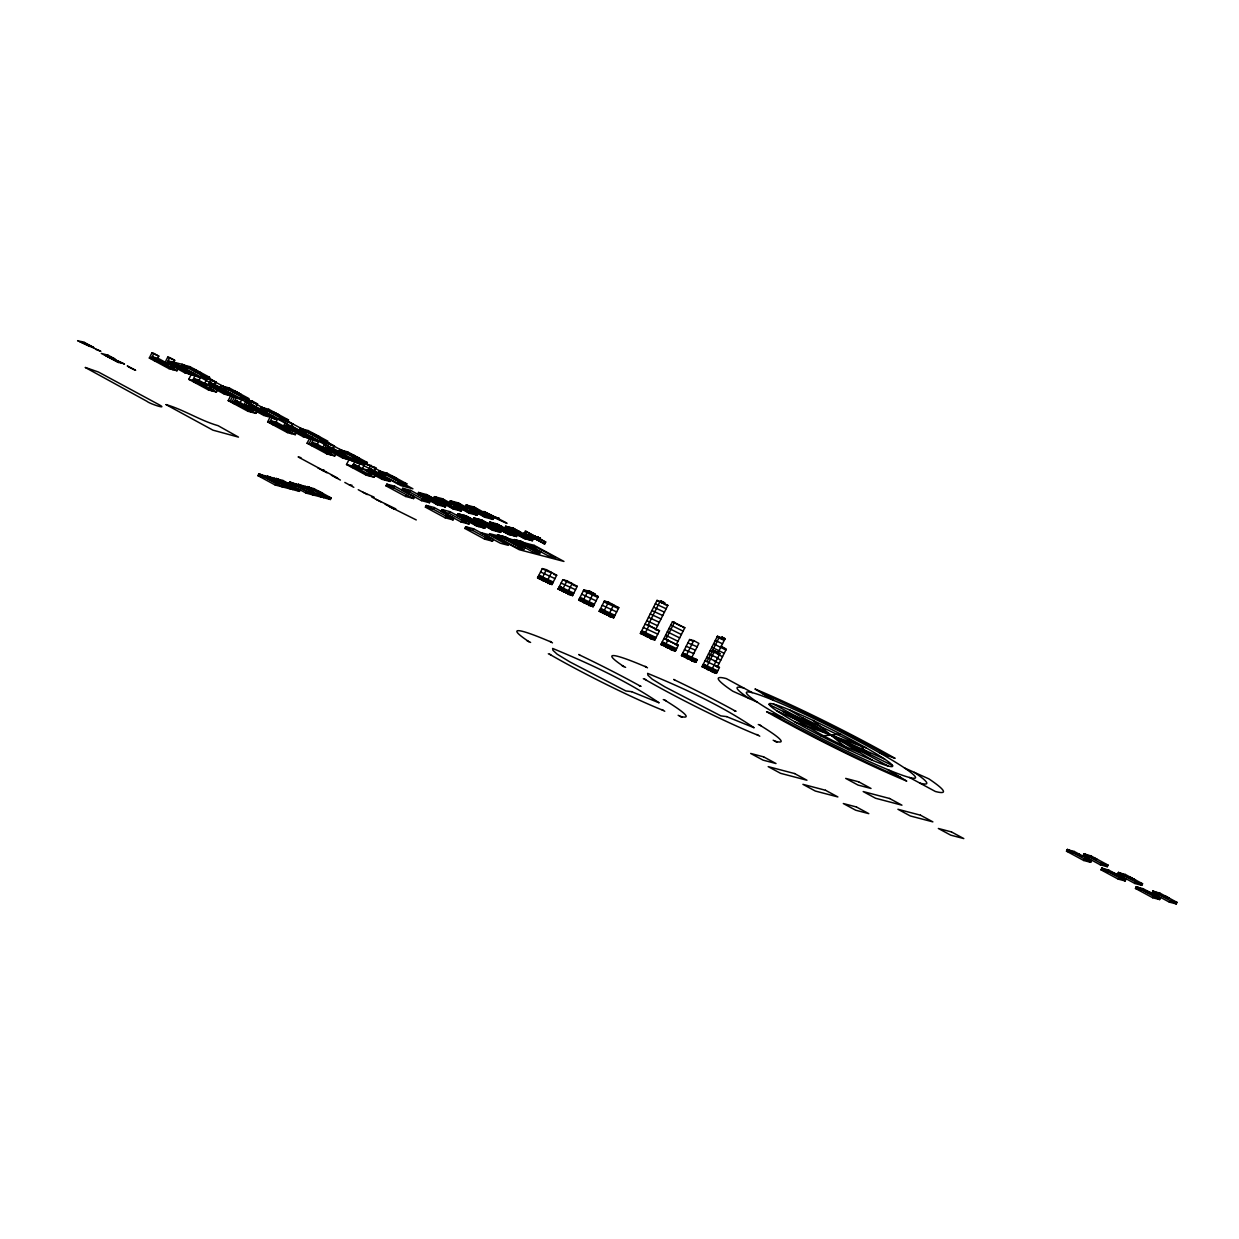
<?xml version="1.0" encoding="UTF-8"?>
<svg xmlns="http://www.w3.org/2000/svg" width="1239" height="1239" viewBox="0 0 1239 1239"><rect width="100%" height="100%" fill="white"/><g stroke="black" fill="none" stroke-linecap="round" stroke-linejoin="round"><path stroke-width="1.5" d="M177.874 368.99L176.976 370.755L169.046 368.68L149.33 358.025L151.886 352.945L153.868 353.456L158.809 356.12L156.238 361.199L151.313 358.551L153.868 353.456M193.733 373.156L192.85 374.921L184.921 372.846L158.143 358.35L152.196 356.786L157.121 359.449L155.138 358.923L154.256 360.688L158.22 361.726L173.011 369.718L173.894 367.952L170.61 366.171M158.143 358.35L157.26 360.1L149.33 358.025M169.743 357.622L167.172 362.702L172.113 365.366L174.668 360.286L169.743 357.622L167.761 357.111L165.19 362.191L173.135 364.266L174.018 362.516L200.78 376.997L208.725 379.088L209.608 377.322L189.892 366.667L181.947 364.591L212.132 381.07M171.013 363.089L170.13 364.855L174.095 365.892L188.886 373.884L189.768 372.118M169.046 368.68L169.929 366.914M183.93 365.118L189.009 367.503L186.888 367.255M184.921 372.846L185.804 371.081L187.786 371.592M189.892 366.667L188.994 368.432L181.064 366.357L182.087 364.312L185.37 366.094M217.305 390.3L216.422 392.051L208.477 389.975L188.762 379.32L191.333 374.24L200.222 377.941L197.667 383.021L193.687 381.984L194.585 380.218M195.297 375.278L192.726 380.358L212.458 391.013L213.34 389.247M233.18 394.467L232.282 396.217L224.352 394.141L197.59 379.645L196.691 381.411L188.762 379.32M200.78 376.997L201.678 375.247L209.608 377.322M234.063 397.316L210.46 384.384L209.561 386.15L213.526 387.188L216.097 382.108L211.172 379.444L208.601 384.524L228.317 395.179L229.215 393.413M208.477 389.975L209.376 388.21L211.358 388.736M221.394 385.887L229.323 387.977L249.054 398.633L248.156 400.383L240.227 398.308L213.464 383.811L212.566 385.577L204.636 383.486L207.207 378.406L211.172 379.444M228.441 388.798L221.533 385.623L220.496 387.652L228.441 389.743L229.323 387.977M224.352 394.141L225.25 392.376L227.233 392.902M256.752 411.596L255.853 413.361L247.924 411.271L228.208 400.631L230.764 395.535M234.016 401.529L233.133 403.294L239.081 404.843L241.651 399.763L232.746 396.062L230.191 401.142L235.116 403.806M236.726 397.099L234.156 402.179L239.081 404.843M272.611 415.762L271.728 417.528L263.799 415.437L237.021 400.94L236.138 402.706L228.208 400.631M240.227 398.308L241.109 396.542L247.459 398.215M253.856 406.733L249.891 405.695L249.008 407.445L254.955 409.009L250.03 406.346L252.586 401.266L257.526 403.929L255.807 407.321M247.924 411.271L248.807 409.52L250.789 410.032M289.368 422.778L260.825 407.197L268.77 409.273L288.486 419.928L287.603 421.694L279.658 419.603L252.895 405.107L252.013 406.872L244.068 404.797L246.638 399.701L252.586 401.266M266.246 409.211L260.964 406.919L259.942 408.963L267.872 411.038L268.77 409.273M265.766 409.861L260.964 406.919M263.799 415.437L264.681 413.671M268.646 414.724L267.763 416.474L248.032 405.834L250.603 400.755L255.544 403.418M296.183 432.891L295.3 434.657L287.355 432.581L267.639 421.926L270.21 416.846L272.193 417.357L277.118 420.021L274.562 425.116L269.622 422.453L272.193 417.357M312.058 437.057L311.159 438.823L303.23 436.748L276.467 422.251L275.569 424.001L267.639 421.926M279.658 419.603L280.556 417.837L288.486 419.928M282.895 485.27L282.105 486.803L275.166 484.991L257.929 475.668L258.827 473.887L264.867 476.674M260.562 474.351L264.759 476.907M288.067 421.523L285.497 426.619L290.422 429.267L292.993 424.187L288.067 421.523L286.085 421.012L283.514 426.092L291.444 428.167L292.342 426.417L319.104 440.914L327.034 442.989L327.932 441.223L308.201 430.583L300.272 428.493L328.8 444.089M292.342 426.417L286.379 424.853L291.32 427.517L289.337 426.99L288.439 428.756L292.404 429.794L307.195 437.785L308.093 436.02L306.11 435.493M287.355 432.581L288.253 430.816L290.236 431.342M268.786 477.65L265.642 475.946L264.867 477.495L257.929 475.668M271.697 478.734L273.54 478.951L267.5 476.163L266.602 477.944L273.54 479.772L274.315 478.223L277.459 479.927M269.235 476.628L273.432 479.183M292.218 431.853L291.335 433.619L276.545 425.627L272.565 424.59L273.463 422.824L295.3 434.657M305.677 430.522L300.411 428.229L299.373 430.258L307.318 432.334L308.201 430.583M282.213 481.228L276.173 478.44L275.275 480.221L282.213 482.048L299.451 491.356L300.241 489.823M275.166 484.991L275.956 483.442L279.425 484.356M305.197 431.157L300.411 428.229M303.23 436.748L304.128 434.982M282.213 482.048L282.988 480.5L306.126 493.107L313.064 494.934L313.839 493.385M268.538 478.239L266.339 477.65L283.839 487.268L284.629 485.719L288.098 486.633M335.63 454.202L334.731 455.967L326.802 453.877L307.086 443.221L309.642 438.141L318.547 441.843L315.976 446.938L312.011 445.885L312.894 444.135L314.892 444.646M289.183 483.876L287.789 483.287L288.795 483.845L289.787 482.017L294.386 484.031M291.521 482.467L294.262 484.263M313.622 439.179L311.051 444.274L330.767 454.914M283.839 487.268L290.778 489.08L291.568 487.547M293.968 484.588L289.787 482.017M277.211 480.515L275.012 479.927L292.512 489.529L293.302 487.996L298.506 489.359M351.489 458.368L350.606 460.118L342.676 458.043L315.899 443.547L315.016 445.312L307.086 443.221M301.309 486.617L296.601 484.077L295.827 485.611L288.888 483.799M319.104 440.914L319.987 439.148L323.162 439.984M322.512 495.662L321.737 497.211L314.799 495.383L297.561 486.075L298.46 484.294L304.5 487.082M313.111 490.582L305.274 486.354L304.5 487.887L297.561 486.075M330.41 499.487L307.009 486.803L313.947 488.631L331.185 497.939L330.41 499.487L323.472 497.66L306.234 488.352L307.133 486.571L313.173 489.359L307.133 486.571M352.372 461.218L328.769 448.286L327.886 450.051L331.851 451.089L334.422 446.009L329.481 443.345L326.91 448.441L346.641 459.08L347.524 457.315L345.542 456.804M308.867 487.02L313.049 489.591L311.438 488.894M306.126 493.107L306.9 491.573L312.104 492.936M326.802 453.877L327.685 452.111M368.246 465.384L339.703 449.788L347.648 451.879L367.363 462.534L366.481 464.284L358.536 462.209L331.773 447.713L330.89 449.478L322.945 447.387L325.516 442.308L329.481 443.345M313.947 488.631L313.173 490.164L306.234 488.352M314.799 495.383L315.573 493.85L320.777 495.213M345.123 451.817L339.842 449.525L338.82 451.554L346.75 453.644L347.648 451.879M342.676 458.043L343.559 456.277M323.472 497.66L324.246 496.127L331.185 497.939M375.061 475.497L374.178 477.263L366.233 475.172L346.517 464.532L349.088 459.452L359.96 463.665L357.405 468.76L351.442 467.196L352.341 465.43L354.323 465.957M355.035 461.001L352.465 466.096L357.405 468.76M390.935 479.663L390.037 481.429L382.108 479.338L355.345 464.842L354.447 466.607L346.517 464.532M358.536 462.209L359.434 460.443L367.363 462.534M368.215 469.596L367.317 471.362L373.264 472.911L375.835 467.831L364.963 463.618L362.392 468.698L370.322 470.774L371.22 469.008L397.982 483.504L405.912 485.595L406.81 483.829L387.079 473.174L379.149 471.099L405.912 485.595M370.91 465.167L368.339 470.262L373.264 472.911M366.233 475.172L367.131 473.422M386.057 474.274L379.289 470.82L378.267 472.864L386.196 474.94L387.079 473.174M382.108 479.338L383.006 477.588L384.988 478.099M386.971 478.626L386.072 480.391L371.282 472.4M385.964 485.827L386.816 484.139L394.745 486.215L414.476 496.87L413.609 498.558L405.68 496.483L385.964 485.827L393.894 487.918L394.745 486.215M397.982 483.504L398.865 481.754L406.81 483.829M401.823 489.994L402.69 488.305L410.62 490.381L430.336 501.036L429.484 502.724L421.554 500.649L401.823 489.994L409.768 492.084L410.62 490.381M405.68 496.483L406.531 494.779M421.554 500.649L422.406 498.945L424.388 499.472M425.395 507.138L426.247 505.435L434.192 507.525L453.908 518.165L453.056 519.869L445.111 517.778L425.395 507.138L433.34 509.214L434.192 507.525M441.456 503.948L438.281 503.111L437.413 504.815L417.698 494.16L418.55 492.472L426.495 494.547L446.21 505.202L445.359 506.89L437.413 504.815L425.627 496.235L417.698 494.16L445.359 506.89L425.627 496.235L426.495 494.547L434.331 499.425M441.27 511.289L442.122 509.601L450.051 511.692L469.782 522.331L468.915 524.035L460.985 521.944L441.27 511.289L449.199 513.38L468.915 524.035M445.111 517.778L445.978 516.09L451.925 517.654M449.199 513.38L450.051 511.692M462.085 509.368L461.218 511.057L453.288 508.981L433.573 498.326L434.424 496.638L442.354 498.713L462.085 509.368L456.897 506.983M459.127 515.982L459.979 514.293L464.873 517.019M462.07 518.119L462.921 516.431L464.904 516.957M463.092 517.019L463.944 515.331L471.78 520.194L457.996 513.767L457.145 515.455L476.86 526.11L484.79 528.201L485.642 526.498L465.926 515.842L457.996 513.767L484.79 528.201L457.145 515.455L465.074 517.546L476.86 526.11L477.712 524.422L474.769 522.269L479.663 525.011L478.843 526.637M460.985 521.944L461.837 520.256L463.82 520.767M465.074 517.546L465.926 515.842L470.851 518.506L469.999 520.21M464.842 528.433L465.694 526.73L473.623 528.821L493.354 539.476L492.487 541.164L484.557 539.089L464.842 528.433L472.771 530.509L492.487 541.164M471.935 523.447L472.787 521.758M476.225 520.473L477.092 518.785L485.069 523.168L481.847 522.331L481.026 523.958M472.771 530.509L473.623 528.821M477.712 520.86L478.579 519.172L489.808 524.345L488.956 526.033M479.044 520.318L473.871 517.933L500.664 532.352L473.004 519.621L480.949 521.712L481.801 520.008L501.516 530.664L500.664 532.352L492.735 530.277L473.004 519.621L473.871 517.933L481.801 520.008L490.644 526.436M479.865 525.537L480.717 523.834L478.703 523.385L481.986 525.166M482.807 527.675L483.659 525.986M484.712 525.956L485.58 524.252L488.801 525.104L498.264 529.889L497.443 531.516M523.787 534.551L508.362 526.916L507.479 528.666L514.247 532.336L511.521 531.624L512.419 529.858L532.398 540.684L504.753 527.953L505.605 526.265L513.535 528.341L533.266 538.996L532.398 540.684L524.469 538.609L495.724 523.586L491.759 522.548L490.861 524.314L495.786 526.978L493.803 526.451L494.702 524.686L516.539 536.518L517.391 534.83L512.466 532.166L511.599 533.87L509.616 533.343L514.541 536.007L515.439 534.241M484.557 539.089L485.409 537.385L490.179 538.64M492.657 528.031L493.509 526.343M495.724 523.586L494.826 525.351L501.749 528.542L502.631 526.776L495.677 523.663M491.713 522.626L489.73 522.099L488.878 523.787L496.808 525.878L497.675 524.174L511.444 533.266L504.521 530.091L503.669 531.779L510.576 534.969L511.475 533.204M495.956 531.128L496.808 529.425L493.587 528.588L492.735 530.277L480.949 521.712M509.446 532.755L508.594 534.443L488.878 523.787L516.539 536.518L508.594 534.443L496.808 525.878M524.159 533.049L525.986 531.345L545.702 542.001L544.726 543.921L524.159 533.049L544.726 543.921M525.011 533.281L525.986 531.345M526.513 535.263L525.63 537.029L522.889 536.317L529.673 539.972L530.571 538.206M530.4 534.954L529.425 536.874L539.461 540.096L540.436 538.16L530.4 534.954L540.436 538.16M532.507 536.084L531.531 538.02L539.461 540.096M537.37 538.965L538.346 537.029M543.89 543.704L545.702 542.001M537.571 577.901L542.279 568.593L546.414 569.677L556.683 575.221L551.975 584.545L537.571 577.901L551.975 584.545M540.483 576.755L540.916 575.903M541.706 578.985L546.414 569.677M543.565 578.985L542.713 580.673L546.848 581.757L547.7 580.069M544.773 581.215L545.206 580.379L549.063 582.454M548.118 579.217L551.556 572.449L547.406 571.365M547.839 583.461L548.707 581.757L552.842 582.841L542.558 577.297L538.423 576.212L552.408 583.693L537.989 577.049L542.124 578.148M550.348 583.151L549.915 584.003L539.631 578.443L540.065 577.606L543.921 579.682M558.123 589.005L562.831 579.682L566.966 580.781L577.25 586.326L572.542 595.649L558.123 589.005L572.542 595.649M561.05 587.859L561.468 587.007M562.258 590.089L566.966 580.781M564.117 590.089L563.265 591.777L567.4 592.862L568.252 591.173M565.325 592.319L565.758 591.483M568.686 590.322L572.108 583.554L567.973 582.469M568.407 594.565L569.259 592.862M578.675 600.11L582.81 601.194L587.952 591.034L598.236 596.578L593.094 606.754L578.675 600.11L583.817 589.95L589.919 591.297L595.061 594.07L594.627 594.921L587.425 591.607L587.844 590.755L595.061 594.07M581.602 598.964L582.036 598.112M584.684 601.194L583.817 602.882L587.952 603.966L588.819 602.278M589.485 592.149L589.919 591.297M585.892 603.424L586.31 602.588M592.567 594.379L592.985 593.527M589.237 601.426L593.094 593.806M588.959 605.654L589.81 603.966M591.452 605.36L591.034 606.196L580.75 600.652L581.184 599.8L590.167 604.663M599.242 611.214L604.369 601.054L608.504 602.139L618.788 607.683L613.661 617.843L599.242 611.214L613.661 617.843M602.169 610.068L602.588 609.216M603.378 612.298L608.504 602.139M605.236 612.298L604.384 613.986L608.519 615.071L609.371 613.382M606.444 614.529L606.878 613.677M609.805 612.531L613.646 604.911L609.511 603.827M609.511 616.759L610.378 615.071M645.054 624.1L659.473 630.744L654.765 640.052L640.362 633.423L657.042 600.388L667.852 605.36L655.88 629.071L648.167 624.921L660.139 601.194M643.273 632.262L643.707 631.425M661.068 601.194L660.65 602.046L664.243 603.703L664.677 602.851L661.068 601.194L664.677 602.851M640.362 633.423L644.497 634.507L649.205 625.184M661.688 602.309L662.106 601.473M646.355 634.507L645.488 636.196L649.623 637.28L650.49 635.592M647.563 636.738L647.997 635.886M650.63 638.968L651.482 637.28M653.123 638.674L652.705 639.51L642.422 633.965L642.855 633.114L651.838 637.977M663.903 638.596L678.322 645.225L675.332 651.156L660.914 644.528L672.467 621.653L684.811 627.739L676.262 644.683L665.978 639.138L674.527 622.195M663.841 643.366L664.259 642.53M660.914 644.528L665.049 645.612L668.038 639.68M666.907 645.596L666.055 647.3L670.191 648.384L671.042 646.696M668.115 647.842L668.549 646.99L663.407 644.218L662.973 645.07L673.257 650.614L673.691 649.763L669.834 647.687M671.197 650.072L672.049 648.384M682.751 653.077L697.17 659.721L695.884 662.261L681.465 655.632L689.596 639.525L693.732 640.609L698.873 643.397L692.028 656.949M684.393 654.471L684.826 653.634M681.465 655.632L685.601 656.716L693.732 640.609M688.683 658.947L689.101 658.095L683.959 655.323L683.541 656.174L693.809 661.719L694.243 660.867L690.386 658.792M691.594 657.785L690.743 659.489L686.607 658.405L687.041 657.553L689.798 658.281M691.749 661.177L692.601 659.489M694.676 660.031L695.094 659.179L697.17 659.721M705.022 660.805L719.441 667.434L716.436 673.366L702.033 666.721L717.427 636.227L724.645 639.556L723.607 639.278M704.945 665.575L705.378 664.724M707.097 661.347L719.503 636.769M722.492 637.311L721.036 637.899L722.492 637.311L725.063 638.704L717.366 653.96M702.033 666.721L706.168 667.821L714.717 650.878L719.859 653.65L712.58 668.053M708.027 667.806L707.159 669.509L711.31 670.593L712.162 668.89M709.235 670.051L709.668 669.199M712.301 672.281L713.168 670.593M1090.676 862.313L1067.275 849.644L1074.213 851.456L1091.451 860.78L1090.676 862.313L1083.738 860.501L1066.5 851.178L1067.399 849.412L1073.439 852.184M1074.213 851.456L1073.439 853.005L1066.5 851.178M1083.118 855.545L1083.893 854.012L1090.831 855.824L1108.084 865.132L1107.294 866.681L1100.356 864.853L1083.118 855.545L1090.057 857.373L1090.831 855.824M1085.627 854.461L1088.632 855.777M1083.738 860.501L1084.512 858.952L1091.451 860.78M1100.356 864.853L1101.146 863.32L1108.084 865.132M1125.167 880.944L1101.765 868.26L1108.704 870.088L1125.941 879.396L1125.167 880.944L1118.228 879.117L1100.975 869.809L1101.874 868.028L1107.929 870.816M1108.704 870.088L1107.914 871.636L1100.975 869.809M1141.785 885.312L1118.383 872.628L1125.322 874.455L1142.559 883.763L1141.785 885.312L1134.847 883.484L1117.609 874.176L1118.507 872.395L1124.547 875.183M1118.228 879.117L1119.003 877.584M1125.322 874.455L1124.547 875.988L1117.609 874.176M1134.847 883.484L1135.621 881.951L1142.559 883.763M1159.642 899.56L1136.24 886.892L1143.179 888.719L1160.432 898.027L1159.642 899.56L1152.704 897.748L1135.466 888.44L1136.364 886.659L1142.404 889.447M1143.179 888.719L1142.404 890.252L1135.466 888.44M1176.276 903.928L1152.874 891.259L1159.812 893.071L1177.05 902.395L1176.276 903.928L1169.337 902.116L1152.084 892.792L1152.982 891.027L1159.038 893.799L1157.18 893.582M1152.704 897.748L1153.494 896.2L1160.432 898.027M1159.812 893.071L1159.023 894.62L1152.084 892.792M1169.337 902.116L1170.112 900.567L1177.05 902.395M320.622 493.045L315.186 490.427L320.7 493.137M1166.519 897.625L1161.051 894.976M220.341 389.216L221.177 388.938L213.913 385.732M338.665 453.118L339.486 452.839M241.899 404.719L245.043 406.237L244.068 405.711M222.199 389.991L223.19 389.696M326.926 450.454L327.994 451.042M237.021 392.809L232.638 390.579M1115.425 874.316L1109.385 871.791L1114.573 874.378M238.941 393.166L238.182 393.29L240.149 393.801M356.956 456.897L356.182 457.021L358.148 457.547M1117.113 874.626L1118.151 875.183M1133.453 878.838L1134.506 879.411M1162.136 895.456L1166.549 897.578M821.116 736.028L840.584 734.061M314.582 435.106L310.865 433.325L314.644 435.075M393.506 477.712L389.743 475.931L393.522 477.681M1165.388 897.036L1163.886 895.72L1169.213 898.244M1161.051 894.868L1165.45 896.835M1149.002 892.994L1143.876 890.423L1147.206 891.6L1146.292 891.368M1152.564 893.923L1147.159 891.383L1152.595 893.877M286.999 483.195L288.641 483.845M233.412 391.586L234.744 392.159M219.504 387.714L216.577 386.955L221.502 388.783M236.726 391.958L234.791 391.462L237.919 392.608M205.024 385.066L206.619 385.484M352.805 455.193L354.726 455.689M323.348 448.983L324.928 449.385M1115.162 873.572L1113.474 873.139L1116.215 874.145M1131.517 877.785L1129.829 877.351L1132.57 878.358M158.809 356.12L151.886 352.945M174.668 360.286L167.761 357.111M184.069 364.839L171.121 361.525L400.909 485.642L412.912 488.786L183.14 364.684M174.018 362.516L168.07 360.952L171.354 362.717M172.995 363.616L178.261 365.908M193.702 369.408L196.196 370.058M161.891 361.323L159.862 360.797L160.915 361.354M175.861 365.18L179.609 366.155M192.386 369.423L193.965 370.105M193.439 369.702L194.492 369.981M201.214 372.784L190.682 368.618L193.795 370.306M171.911 367.425L173.894 367.952M89.951 346.486L77.623 340.632L100.855 351.318L95.635 349.29M214.115 381.597L216.097 382.108M197.59 379.645L193.625 378.607L206.774 385.701M213.464 383.811L209.484 382.774L224.274 390.75M112.207 358.241L111.247 357.994L124.52 364.096L107.932 356.46L120.71 363.104M200.579 382.216L198.519 381.674L202.577 383.873M215.168 386.072L217.692 386.738M233.133 390.719L235.627 391.369M201.554 382.743L200.222 382.402L203.583 383.842M232.87 390.997L233.923 391.276M241.233 394.389L233.149 391.152M241.651 399.763L234.744 396.588L232.173 401.668L251.889 412.324L252.787 410.558L246.205 407.012L247.18 407.399M253.546 402.892L257.526 403.929M237.021 400.94L235.038 400.429L239.979 403.093M250.913 404.595L252.895 405.107M272.084 411.89L269.56 411.224L272.208 412.649M245.043 406.5L243.944 406.206L244.981 406.779M247.986 408.39L249.535 408.746L248.853 408.297M291.01 423.676L292.993 424.187M276.467 422.251L270.52 420.687L283.592 427.052L277.428 424.296L279.487 424.838M314.505 433.975L312.011 433.309L319.538 436.686M279.627 425.163L280.525 425.395M297.918 430.057L294.185 429.081L299.219 430.94M281.656 426.262L282.554 426.495M318.547 441.843L311.624 438.668L309.069 443.748L313.994 446.412M330.441 444.971L334.422 446.009M315.899 443.547L311.934 442.509L315.217 444.274M331.773 447.713L327.808 446.675L332.733 449.339M353.642 455.1L351.148 454.45L352.867 455.379M318.547 446.303L319.879 446.644M320.886 447.775L322.945 448.301M356.755 457.47L359.248 458.136M341.515 454.667L345.309 455.658M329.667 452.638L331.665 453.164M355.996 462.627L359.96 463.665M371.87 466.793L375.835 467.831M355.345 464.842L353.363 464.331L361.23 469.132L356.274 466.685L360.472 468.992L358.474 467.97M369.237 468.497L371.22 469.008M386.196 474.01L379.289 470.82M370.198 470.108L372.18 470.634M369.114 473.933L371.096 474.46L370.213 476.225L355.423 468.234M300.969 457.671L298.134 456.928L323.596 470.681L322.45 470.371M482.776 512.481L466.158 504.954L465.306 506.658L485.022 517.313L492.967 519.389L493.819 517.701L474.103 507.045L466.158 504.954L471.099 507.618M324.293 470.262L322.016 469.658L337.612 478.084L335.893 477.635M449.323 503.87L450.841 504.196M437.94 501.733L427.114 496.529L430.614 498.109M490.69 515.951C541.149 539.615 454.992 497.009 494.516 516.957M494.795 517.035L499.317 518.413L495.492 517.406M491.387 516.338L495.213 517.344M425.627 499.797L427.114 500.184M457.315 508.114L454.14 507.278L453.288 508.981L441.502 500.401L433.573 498.326L461.218 511.057L441.502 500.401L442.354 498.713L445.312 500.85M474.769 512.698L470.015 511.444L469.163 513.147L449.432 502.492L450.299 500.804L458.229 502.879L477.944 513.535L477.092 515.223L469.163 513.147L457.377 504.567L449.432 502.492L477.092 515.223L457.377 504.567L458.229 502.879L461.171 505.016M487.469 516.028L493.819 517.701L484.31 513.318M352 485.223L349.321 484.898M494.671 524.763L503.592 528.403M504.753 527.953L515.145 530.571L505.605 526.265L510.685 529.007M535 536.441L535.837 536.673M362.764 492.146L374.101 497.164M534.024 538.376L534.861 538.593M465.074 521.092L466.561 521.495M512.791 533.544L517.391 534.83L513.937 533.235M530.524 538.284L533.266 538.996M376.207 499.41L395.783 508.873M389.65 506.674L416.273 519.946M504.536 538.81L496.591 536.735L516.307 547.375L524.252 549.466L497.489 534.969L505.435 537.014L532.166 551.572L540.096 553.663L520.38 543.007L512.45 540.932M515.362 539.755L519.791 542.713L514.231 539.461L516.988 541.211M518.723 540.638L528.155 547.235M265.642 475.946L258.703 474.134L282.105 486.803M274.315 478.223L267.376 476.411L290.778 489.08M282.988 480.5L276.049 478.688L293.302 487.996M296.601 484.077L289.663 482.25L313.064 494.934M305.274 486.354L298.336 484.526L321.737 497.211M509.508 540.266L508.16 539.91L515.656 543.611L509.678 539.646L505.016 538.423L508.749 540.452M271.806 478.502L273.54 478.951M285.884 482.792L283.685 482.203L285.992 483.458M525.15 547.669L517.205 545.625L505.156 536.936M533.033 549.868L520.969 541.226L521.944 541.675M536.115 550.674L528.914 545.439M538.919 551.417L534.489 548.459M540.963 551.944L540.065 551.463M292.512 489.529L299.451 491.356M553.926 574.493L556.683 575.221M663.221 603.424L664.243 603.703M540.56 571.969L554.979 578.613M664.754 604.539L667.852 605.36M655.338 603.765L666.148 608.752M538.857 575.361L553.26 582.005M573.115 585.242L577.25 586.326M653.619 607.156L664.429 612.143M561.112 583.073L575.531 589.718M543.131 579.837L547.266 580.921M583.383 590.786L597.802 597.43M559.409 586.465L573.827 593.109M595.479 595.851L598.236 596.578M651.915 610.548L662.726 615.52M581.68 594.178L596.098 600.822M562.692 589.237L558.557 588.153L568.825 593.713L572.96 594.797L558.975 587.317L573.394 593.946M563.699 590.941L567.834 592.025M603.951 601.891L618.354 608.535M650.196 613.94L661.007 618.911M579.96 597.57L594.379 604.198M616.031 606.955L618.788 607.683M648.477 617.316L659.303 622.303M583.244 600.342L579.109 599.258L589.392 604.818L593.527 605.902L579.542 598.422L593.946 605.05M602.231 605.282L616.65 611.927M682.751 627.197L684.811 627.739M725.063 638.704L721.47 637.047M584.25 602.046L588.386 603.13M670.748 625.045L683.107 631.131M717.009 637.078L724.211 640.393M600.528 608.674L614.931 615.303M646.773 620.708L657.584 625.695M715.29 640.47L722.507 643.784M603.796 611.447L599.661 610.362L609.944 615.922L614.079 617.007L600.094 609.526L614.513 616.155M669.045 628.421L681.388 634.523M604.802 613.135L608.938 614.234M667.325 631.813L679.684 637.915M713.587 643.862L725.93 649.948M655.338 629.66L659.473 630.744M643.351 627.492L657.77 634.12M711.867 647.238L724.211 653.34M665.622 635.204L677.965 641.291M641.632 630.883L656.051 637.512M687.893 642.917L697.17 646.773M714.717 650.878L712.657 650.336L719.859 653.65M641.213 631.72L655.632 638.364M710.164 650.63L719.425 654.502M645.922 635.344L650.057 636.428M686.174 646.309L695.451 650.165M675.565 644.512L678.322 645.225M662.199 641.988L676.618 648.617M708.445 654.022L717.722 657.878M661.765 642.824L676.184 649.468M684.47 649.701L693.747 653.557M666.474 646.448L670.609 647.532M706.741 657.413L716.003 661.27M682.333 653.929L696.736 660.573M716.684 666.706L719.441 667.434M703.318 664.181L717.722 670.826M702.885 665.033L717.304 671.677M707.593 668.657L711.728 669.741M1085.751 854.229L1084.017 853.764L1088.508 856.01M1077.543 853.857L1079.727 854.43M1096.345 858.797L1094.161 858.224L1097.104 859.308M1076.397 853.872L1082.019 856.397L1077.558 854.244M1077.311 854.105L1078.24 854.352M1080.47 854.941L1074.91 853.16L1078.658 855.173L1077.249 854.321M1130.557 877.274L1128.373 876.701L1135.466 879.922M1112.033 872.488L1114.202 873.061M1110.887 872.488L1113.412 873.774L1111.739 872.953M1111.801 872.736L1112.715 872.984M1119.111 875.71L1112.033 872.86M1120.737 878.033L1125.941 879.396M1157.303 893.35L1159.038 893.799M1145.363 891.12L1147.701 892.235L1146.214 891.584M246.112 407.073L247.165 407.476M355.004 457.021L353.796 456.587M380.729 475.528L379.753 475.172M234.605 392.159L232.467 390.889M307.938 488.786L309.115 489.266M734.278 710.675L736.105 711.248M639.278 685.74L641.105 686.313M311.407 490.752L309.688 490.024M287.975 429.778L286.813 429.298M196.289 371.499L195.235 370.802M276.855 414.136L275.678 413.594M310.292 432.798L315.914 435.756L309.998 433.015M349.925 454.155L349.057 453.923L349.956 454.651M276.467 413.981L274.253 412.448L278.125 414.461M258.301 409.025L259.478 409.505M301.542 487.856L298.289 486.292M782.537 717.505L766.6 711.728A126.099 9.68 26.8 0 0 906.747 781.097L887.914 769.682M795.577 722.244L866.123 747.845M879.163 752.584L895.1 758.361A126.099 9.68 26.8 0 0 754.954 688.992L773.786 700.407M262.095 411.518L260.314 410.744M263.737 412.014L264.31 411.998M643.32 678.724L645.782 679.653M548.319 653.789L550.766 654.719M255.776 407.987L256.984 408.514M268.677 478.812L270.861 479.617M322.078 492.998L323.286 493.834L319.12 491.868L322.155 493.478L320.328 492.673M309.967 490.04L310.524 490.009M378.576 474.413L373.481 471.78L378.638 474.645M351.226 454.852L352.542 455.456M758.283 724.505L761.273 725.744M663.283 699.57L666.272 700.809M377.337 473.205L374.875 471.966L377.276 472.973M1165.156 896.06L1168.021 897.656L1166.627 897.005M1164.366 896.711L1162.197 895.549M277.939 414.446L275.554 413.64M197.59 371.777L198.813 372.304L197.295 371.499M238.244 393.615L230.113 389.913M289.725 484.976L290.793 485.44L289.461 484.712M268.646 478.904L270.427 479.818M1116.494 875.013L1113.66 873.758L1114.604 874.347M299.172 486.308L300.38 486.865M280.742 482.56L282.12 483.164L280.788 482.436M165.097 363.631L166.63 364.297M274.733 413.47L273.246 412.788M288.207 484.17L286.999 483.891M279.534 481.894L278.326 481.352M394.591 477.65L393.104 477L396.465 478.734L391.663 476.256L395.597 478.037M622.164 665.823L625.602 667.356M527.164 640.888L530.602 642.422M301.758 488.089L300.767 487.624M757.153 702.095L732.822 691.223A126.099 9.68 26.8 0 1 726.364 678.616L752.274 692.616M777.039 710.985L884.661 759.104M904.547 767.994L928.878 778.866A126.099 9.68 26.8 0 1 935.337 791.473L909.426 777.473M394.792 477.882C388.442 473.685 401.792 481.011 395.845 478.3M320.684 492.75L318.748 491.403L320.777 492.317M351.117 454.651L352.573 455.363M277.149 414.43L276.065 413.903M274.469 413.811L273.246 412.912M258.332 408.777L259.679 409.412M480.02 511.258L475.699 509.275L480.298 511.831M462.426 506.302L450.299 500.804L453.582 502.569M525.336 535.341L528.511 536.812M439.613 499.023L434.424 496.638L439.349 499.286M441.332 499.813L445.653 501.81M425.473 495.646L418.55 492.472L421.849 494.237M480.778 521.108L490.257 525.553M496.328 528.279L501.516 530.664M485.642 526.498L478.734 523.323L482.017 525.088M287.975 484.464L286.767 483.876M279.302 482.188L278.233 481.413M300.442 486.989L299.079 486.462L300.427 487.361M352.542 455.89L351.318 455.271M278.078 414.662L279.518 415.235L275.678 413.315M320.452 492.255L321.799 492.952M395.938 478.208L395.009 477.573M259.601 410.217L258.316 409.567M1166.519 896.804L1164.598 895.859L1169.182 898.213M1150.009 892.498C1144.433 889.54 1154.345 894.697 1150.009 892.653M352.403 455.952L351.195 455.333M769.156 704.495L892.545 765.594M275.445 413.207L273.354 412.355L274.655 413.16M309.1 489.637L307.659 488.816L309.177 489.777M277.536 414.399L276.746 413.996M259.648 410.419L257.666 409.381M258.347 409.18L259.462 409.753M258.362 409.381L259.586 410.001M361.37 469.24L357.405 467.258L358.009 467.723M320.204 492.27L317.958 491.264L321.381 492.874M510.344 541.087L513.07 542.326L509.322 540.545M1146.524 891.491L1150.985 893.644L1148.135 892.374L1149.095 892.978M657.042 600.388L661.672 602.882M525.135 531.128L544.866 541.768M717.427 636.227L722.569 639.014M466.112 507.68L457.206 503.979L467.072 509.306M721.222 646.324L726.348 649.097L717.366 666.892L714.795 665.498M491.759 522.548L496.653 525.274L489.73 522.099L493.014 523.88M720.432 646.479L724.288 648.555M672.467 621.653L681.28 626.407M450.81 504.258L447.14 502.198L448.224 503.065M495.089 528.093L498.264 529.889M429.437 496.684L432.721 498.465M463.913 515.393L468.838 518.057M221.533 385.623L224.817 387.389M251.904 402.009L248.621 400.228L246.05 405.308L250.99 407.972M332.424 445.498L327.499 442.834L324.928 447.914L329.868 450.578M339.842 449.525L343.141 451.306M497.505 534.938L497.861 535.031M505.373 539.182L506.766 539.941L500.664 535.759M512.342 542.945L502.91 536.348M226.319 388.55L251.563 402.365M718.651 654.641L722.507 656.732M352.914 457.299L358.536 460.335M689.596 639.525L692.167 640.919M1118.507 872.395L1124.423 875.415M1152.982 891.027L1158.914 894.047M1083.893 854.012L1107.294 866.681M293.302 428.028L299.869 431.59M373.822 471.517L377.105 473.298M232.746 396.062L237.687 398.726M172.655 363.972L194.616 376.021M249.891 405.695L275.135 419.51M289.337 426.99L314.582 440.805M369.857 470.479L390.037 481.429M402.69 488.305L429.484 502.724M442.122 509.601L445.405 511.382M716.932 658.033L720.788 660.124M1067.399 849.412L1073.315 852.432M1101.874 868.028L1107.805 871.048M1136.364 886.659L1142.296 889.679M159.119 359.96L167.327 364.405M316.874 445.173L330.008 452.266M166.986 364.653L168.194 365.304L167.606 364.715M203.583 384.415L205.132 385.252M237.965 402.985L239.514 403.821M316.843 445.575L317.85 446.133M321.908 448.317L323.456 449.153M325.377 450.191L326.926 451.027M360.301 469.054L361.37 469.627M583.817 589.95L586.388 591.328M604.369 601.054L606.94 602.433M155.138 358.923L176.976 370.755M196.227 381.116L216.422 392.051M235.658 402.412L255.853 413.361M312.894 444.135L334.731 455.967M352.341 465.43L374.178 477.263M386.816 484.139L413.609 498.558M426.247 505.435L431.187 508.098M432.829 508.981L453.056 519.869M465.694 526.73L470.619 529.394M713.943 660.728L719.085 663.5M542.279 568.593L546.12 570.668M562.831 579.682L566.688 581.772M582.81 601.194L593.094 606.754M644.497 634.507L654.765 640.052M665.049 645.612L675.332 651.156M685.601 656.716L695.884 662.261M706.168 667.821L716.436 673.366M773.492 704.062L888.208 766.027M317.943 467.939L326.957 472.802M331.386 475.203L340.4 480.066M344.829 482.451L353.827 487.33M358.257 489.715L367.271 494.578M371.7 496.978L380.714 501.841M385.143 504.242L394.157 509.105M308.325 488.6L309.843 489.42M773.167 740.21L776.884 742.223M298.46 484.294L304.376 487.314M276.173 478.44L282.105 481.46M281.036 482.451L282.554 483.272M267.5 476.163L270.381 477.727M272.115 480.159L273.447 480.887L271.48 480.143M258.827 473.887L263.133 476.225M678.167 715.275L681.884 717.288M260.562 410.62L262.405 411.627M353.765 456.138L354.943 456.68M257.154 409.118L255.699 408.266M288.145 483.891L287.107 483.287M756.843 734.495L759.77 736.214M661.843 709.56L664.754 711.279M319.29 492.007L316.286 491.062L319.306 492.348M789.181 709.761L872.519 760.328M645.116 666.319L647.486 667.821M550.116 641.384L552.486 642.886M311.655 490.551L310.633 490.071M538.671 550.72L540.049 551.711L535.883 549.202M533.095 547.7L537.803 551.123L531.701 546.941M478.146 509.988L474.103 507.045L473.236 508.733L465.306 506.658L492.967 519.389L473.236 508.733L485.022 517.313L485.889 515.61L481.832 512.667M530.942 548.738L519.838 540.932L529.549 547.979M526.761 546.476L517.592 540.343L523.973 544.974M522.579 544.215L516.477 540.049L521.185 543.472M522.873 546.43L524.794 547.576M521.48 545.671L523.679 547.282M520.07 544.928L523.106 547.127M518.676 544.169L522.548 546.988M515.889 542.667L521.991 546.833M514.495 541.908L520.876 546.538M513.101 541.164L520.303 546.399M511.707 540.405L519.745 546.244M508.919 538.903L519.187 546.105M507.525 538.144L518.057 545.81M506.132 537.385L517.499 545.656M464.16 507.092L467.103 509.244M504.598 536.797L515.13 544.448L503.468 536.502M502.353 536.208L509.554 541.443L501.795 536.053M500.107 535.62L503.979 538.423L499.549 535.465M498.976 535.325L501.191 536.921L498.419 535.171M435.323 500.974L438.281 503.111M813.125 720.463L848.576 749.626M673.815 679.39L674.868 680.273M578.814 654.455L579.867 655.338M664.785 700.19A94.814 7.279 26.8 0 1 680.025 716.281M663.299 710.427A94.814 7.279 26.8 0 1 549.543 654.254M528.883 641.647A94.814 7.279 26.8 0 1 551.293 642.143M579.341 654.889A94.814 7.279 26.8 0 1 640.191 686.019M759.786 725.125A94.814 7.279 26.8 0 1 775.025 741.216M758.299 735.362A94.814 7.279 26.8 0 1 644.559 679.189M623.883 666.582A94.814 7.279 26.8 0 1 646.309 667.078M674.341 679.839A94.814 7.279 26.8 0 1 735.192 710.954M749.239 698.564A104.99 8.054 26.8 0 1 743.849 688.048M762.666 693.67A113.26 8.688 26.8 0 1 888.564 755.991M914.351 772.377A107.421 8.239 26.8 0 1 919.865 783.125M900.412 777.256A115.552 8.859 26.8 0 1 771.974 713.679M510.84 527.566L509.957 529.316L519.466 533.699L520.349 531.934L510.84 527.566M513.535 528.341L512.683 530.044L524.469 538.609L525.321 536.921L513.535 528.341M518.583 533.188L517.685 534.954L527.194 539.321L528.077 537.556L518.537 533.25M560.617 588.695L560.198 589.547L570.467 595.107L570.9 594.255L560.617 588.695M601.736 610.904L601.302 611.756L611.586 617.301L612.02 616.464L601.736 610.904M704.526 666.427L704.093 667.279L714.376 672.823L714.795 671.972L704.526 666.427M166.057 404.626L212.907 430.15L238.477 437.119L218.095 425.674C200.021 420.486 184.115 409.877 166.119 404.595M85.336 367.518L146.945 401.312C149.578 403.821 169.944 410.403 158.282 404.286L98.377 371.994L85.429 367.503M394.792 478.362L388.473 475.296L394.761 478.378M1093.201 858.193L1095.896 859.649L1092.055 857.682L1095.957 859.293L1093.325 858.209M1127.691 876.825L1130.928 878.42L1127.738 876.825M1126.592 876.252L1131.873 878.978L1126.592 876.252M631.58 691.672L625.85 690.944L569.971 661.967L557.178 654.207L552.966 650.336L552.594 648.415C589.439 663.686 626.051 680.412 659.148 702.838L631.58 691.672M726.596 716.607L720.85 715.879L664.971 686.902L652.179 679.142L647.966 675.27L647.61 673.35C684.439 688.621 721.052 705.347 754.148 727.773L726.596 716.607M84.298 342.382L80.489 341.375L93.761 347.493L84.298 342.382M107.963 355.159L101.288 353.409L118.805 362.609L104.618 354.943L115.057 358.985L107.963 355.159M130.529 367.89L127.245 365.954L135.64 370.337L130.529 367.89M460.319 506.72L456.355 505.667L470.185 512.048L460.319 506.72M477.294 511.676L474.816 511.026L483.458 515.006L477.294 511.676M513.674 539.306L513.674 539.306M534.195 545.361L489.482 533.622L519.234 549.698L563.946 561.437L534.195 545.361M488.646 534.675L480.701 532.6L500.432 543.255L508.362 545.33L488.646 534.675M536.255 547.173L528.31 545.098L548.041 555.738L555.97 557.829L536.255 547.173M534.427 550.24L523.338 542.434L534.427 550.24M535.558 550.534L526.126 543.936L535.558 550.534M644.915 633.656L640.78 632.571L655.199 639.216L644.915 633.656M665.482 644.76L661.347 643.676L675.751 650.305L665.482 644.76M686.034 655.865L681.899 654.781L696.318 661.409L686.034 655.865M706.586 666.969L702.451 665.885L716.87 672.514L706.586 666.969M763.627 756.859L750.679 753.451L763.054 760.142L776.001 763.534L763.627 756.859M858.642 781.794L845.679 778.386L858.054 785.077L871.017 788.469L858.642 781.794M794.571 773.554L768.195 766.631L780.57 773.322L806.945 780.245L794.571 773.554M889.571 798.489L863.196 791.566L875.57 798.257L901.946 805.18L889.571 798.489M825.499 790.265L802.918 784.333L815.277 791.024L837.874 796.94L825.499 790.265M920.5 815.2L897.919 809.268L910.293 815.959L932.874 821.875L920.5 815.2M856.428 806.976L843.325 803.538L855.7 810.213L868.802 813.651L856.428 806.976M951.444 831.911L938.341 828.473L950.716 835.148L963.803 838.586L951.444 831.911M870.274 754.551L859.525 750.54L859.556 752.476C832.345 742.022 807.27 727.169 783.063 711.387L802.175 719.549L801.912 717.489L861.198 746.064L864.048 749.889L870.274 754.551M196.443 371.282L195.561 370.864L196.428 371.375M285.59 428.601L284.598 428.075L285.59 428.709M784.457 718.589A94.814 7.279 26.8 0 0 915.404 777.906A94.814 7.279 26.8 0 0 792.681 708.646A94.814 7.279 26.8 0 0 784.457 718.589M794.896 721.857A69.214 5.312 26.8 0 0 892.39 766.476A69.214 5.312 26.8 0 0 805.257 716.808A69.214 5.312 26.8 0 0 794.896 721.857"/></g></svg>
